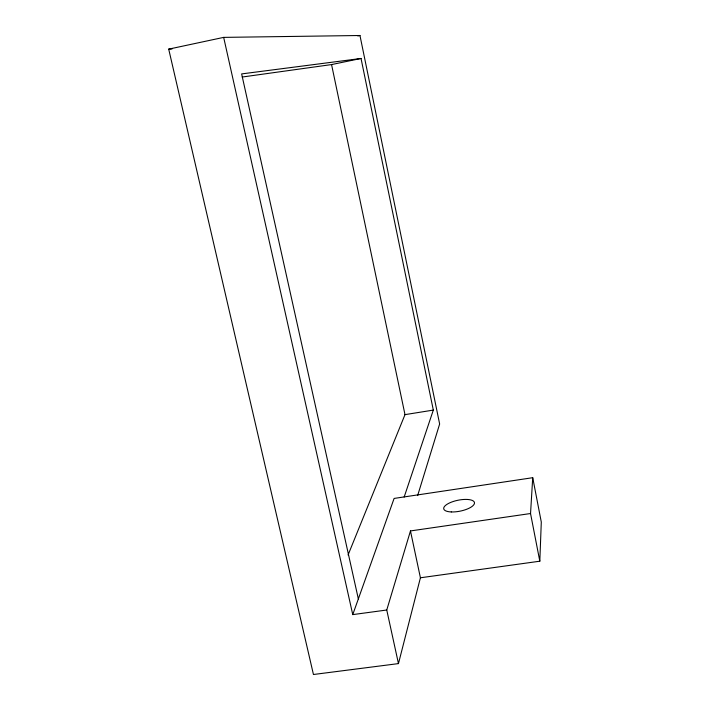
<?xml version="1.0" encoding="UTF-8"?>
<svg xmlns="http://www.w3.org/2000/svg" width="710" height="710" viewBox="0 0 710 710"><rect width="100%" height="100%" fill="white"/><g stroke="black" fill="none" stroke-linecap="round" stroke-linejoin="round"><path stroke-width="1.06" d="M417.64 495.58L439.641 424.003L359.961 35.5L223.668 37.381L168.705 49.132L313.447 674.5L398.461 663.601L420.418 577.78L539.813 561.202L541.295 522.063L532.722 477.697L394.112 498.429L352.755 614.611L386.755 610.014L410.469 530.938L530.539 513.525L532.722 477.697M404.167 497.027L433.322 410.096L361.035 58.468L241.64 73.911L358.346 598.92M348.069 554.989L404.993 414.631L331.561 64.575L242.181 77.035M357.813 35.953L359.961 35.5M331.561 64.575L361.035 58.468M404.993 414.631L433.322 410.096M168.705 49.132L172.015 48.99M223.668 37.381L352.755 614.611M386.755 610.014L398.461 663.601M410.469 530.938L420.418 577.78M530.539 513.525L539.813 561.202M451.276 511.945A15.673 5.556 -11.5 0 0 474.493 503.008A15.673 5.556 -11.5 0 0 451.516 502.103A15.673 5.556 -11.5 0 0 451.276 511.945"/></g></svg>
